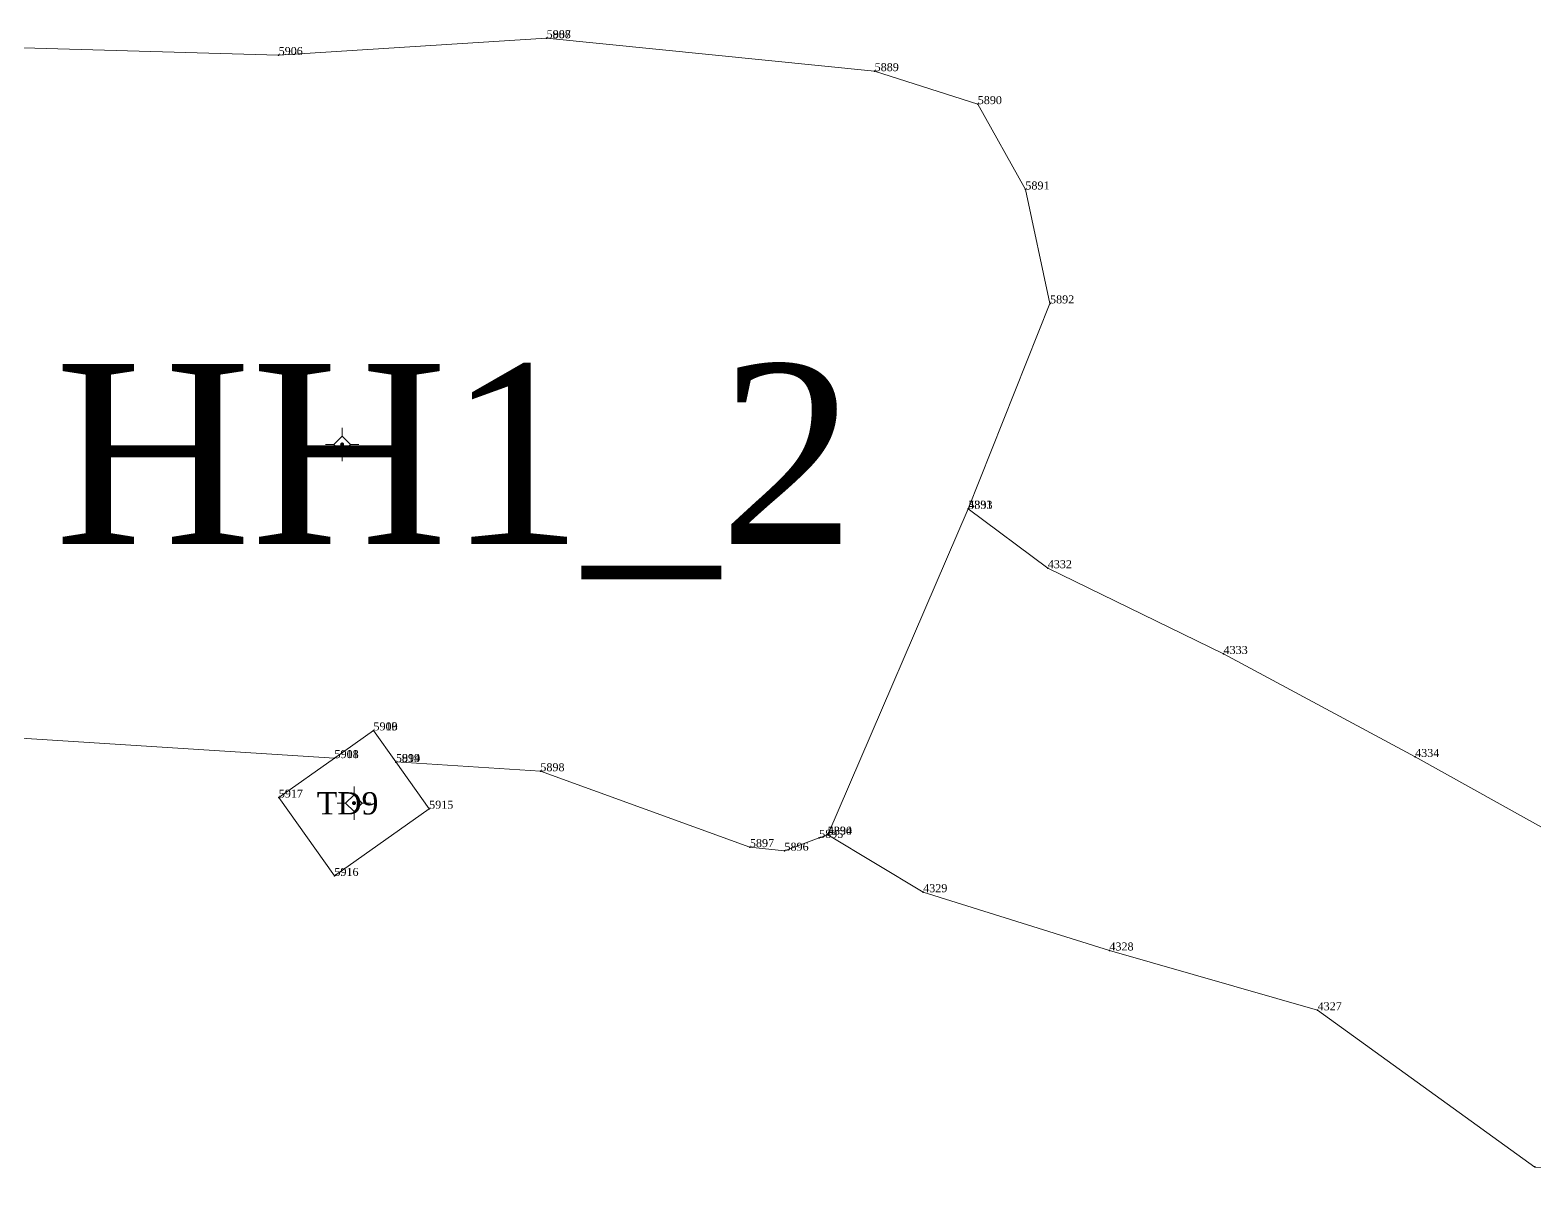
# Model space of a CAD drawing. Header units: metres. Extents: x 543554 to 549226, y 1840763 to 1844579.
# Drawn here: x 548207.9 to 548320.7, y 1841447.2 to 1841533.2 of the extents above; entities that cross this region are included whole.
import ezdxf

# ---------------------------------------------------------------- set-up
doc = ezdxf.new("R2010")
doc.units = ezdxf.units.M
doc.header["$MEASUREMENT"] = 0
for name, color, linetype, lineweight in [('Level 11', 7, 'Continuous', 0), ('Level 12', 7, 'Continuous', 0), ('Level 28', 7, 'Continuous', 0), ('Level 30', 7, 'Continuous', 0), ('Level 7', 7, 'Continuous', 0)]:
    doc.layers.add(name, color=color, linetype=linetype, lineweight=lineweight)
doc.styles.add('Style-Vntime', font='Vntime.shx')

# ---------------------------------------------------------------- blocks, each defined once
blk = doc.blocks.new('CENTRD')
at = {"layer": 'Level 11', "linetype": 'Continuous', "lineweight": 0}
h = blk.add_hatch(color=1, dxfattribs=at)
edge = h.paths.add_edge_path()
edge.add_arc((0, 0), 1.5, 0, 360)
at = {"layer": 'Level 11', "color": 1, "linetype": 'Continuous', "lineweight": 0}
for p, q in [((0, 12.5), (0, 6.2)), ((0, 6.2), (-6.3, 0)), ((6.2, 0), (0, 6.2)), ((-6.3, 0), (-12.5, 0)), ((-6.3, 0), (0, -6.3)), ((0, -6.3), (6.2, 0)), ((0, -6.3), (0, -12.5)), ((12.5, 0), (6.2, 0))]:
    blk.add_line(p, q, dxfattribs=at)
blk = doc.blocks.new('DDCT')
at = {"layer": 'Level 7', "color": 3, "linetype": 'Continuous', "lineweight": 30}
blk.add_point((0, 0), dxfattribs=at)
blk = doc.blocks.new('SHMIA_4326')
at = {"layer": 'Level 12', "color": 2, "linetype": 'Continuous', "lineweight": 0, "style": 'Style-Vntime'}
blk.add_text('4327', height=0.6, dxfattribs=at).set_placement((0, 0))
blk = doc.blocks.new('SHMIA_4327')
at = {"layer": 'Level 12', "color": 2, "linetype": 'Continuous', "lineweight": 0, "style": 'Style-Vntime'}
blk.add_text('4328', height=0.6, dxfattribs=at).set_placement((0, 0))
blk = doc.blocks.new('SHMIA_4328')
at = {"layer": 'Level 12', "color": 2, "linetype": 'Continuous', "lineweight": 0, "style": 'Style-Vntime'}
blk.add_text('4329', height=0.6, dxfattribs=at).set_placement((0, 0))
blk = doc.blocks.new('SHMIA_4329')
at = {"layer": 'Level 12', "color": 2, "linetype": 'Continuous', "lineweight": 0, "style": 'Style-Vntime'}
blk.add_text('4330', height=0.6, dxfattribs=at).set_placement((0, 0))
blk = doc.blocks.new('SHMIA_4330')
at = {"layer": 'Level 12', "color": 2, "linetype": 'Continuous', "lineweight": 0, "style": 'Style-Vntime'}
blk.add_text('4331', height=0.6, dxfattribs=at).set_placement((0, 0))
blk = doc.blocks.new('SHMIA_4331')
at = {"layer": 'Level 12', "color": 2, "linetype": 'Continuous', "lineweight": 0, "style": 'Style-Vntime'}
blk.add_text('4332', height=0.6, dxfattribs=at).set_placement((0, 0))
blk = doc.blocks.new('SHMIA_4332')
at = {"layer": 'Level 12', "color": 2, "linetype": 'Continuous', "lineweight": 0, "style": 'Style-Vntime'}
blk.add_text('4333', height=0.6, dxfattribs=at).set_placement((0, 0))
blk = doc.blocks.new('SHMIA_4333')
at = {"layer": 'Level 12', "color": 2, "linetype": 'Continuous', "lineweight": 0, "style": 'Style-Vntime'}
blk.add_text('4334', height=0.6, dxfattribs=at).set_placement((0, 0))
blk = doc.blocks.new('SHMIA_5887')
at = {"layer": 'Level 12', "color": 2, "linetype": 'Continuous', "lineweight": 0, "style": 'Style-Vntime'}
blk.add_text('5888', height=0.6, dxfattribs=at).set_placement((0, 0))
blk = doc.blocks.new('SHMIA_5888')
at = {"layer": 'Level 12', "color": 2, "linetype": 'Continuous', "lineweight": 0, "style": 'Style-Vntime'}
blk.add_text('5889', height=0.6, dxfattribs=at).set_placement((0, 0))
blk = doc.blocks.new('SHMIA_5889')
at = {"layer": 'Level 12', "color": 2, "linetype": 'Continuous', "lineweight": 0, "style": 'Style-Vntime'}
blk.add_text('5890', height=0.6, dxfattribs=at).set_placement((0, 0))
blk = doc.blocks.new('SHMIA_5890')
at = {"layer": 'Level 12', "color": 2, "linetype": 'Continuous', "lineweight": 0, "style": 'Style-Vntime'}
blk.add_text('5891', height=0.6, dxfattribs=at).set_placement((0, 0))
blk = doc.blocks.new('SHMIA_5891')
at = {"layer": 'Level 12', "color": 2, "linetype": 'Continuous', "lineweight": 0, "style": 'Style-Vntime'}
blk.add_text('5892', height=0.6, dxfattribs=at).set_placement((0, 0))
blk = doc.blocks.new('SHMIA_5892')
at = {"layer": 'Level 12', "color": 2, "linetype": 'Continuous', "lineweight": 0, "style": 'Style-Vntime'}
blk.add_text('5893', height=0.6, dxfattribs=at).set_placement((0, 0))
blk = doc.blocks.new('SHMIA_5893')
at = {"layer": 'Level 12', "color": 2, "linetype": 'Continuous', "lineweight": 0, "style": 'Style-Vntime'}
blk.add_text('5894', height=0.6, dxfattribs=at).set_placement((0, 0))
blk = doc.blocks.new('SHMIA_5894')
at = {"layer": 'Level 12', "color": 2, "linetype": 'Continuous', "lineweight": 0, "style": 'Style-Vntime'}
blk.add_text('5895', height=0.6, dxfattribs=at).set_placement((0, 0))
blk = doc.blocks.new('SHMIA_5895')
at = {"layer": 'Level 12', "color": 2, "linetype": 'Continuous', "lineweight": 0, "style": 'Style-Vntime'}
blk.add_text('5896', height=0.6, dxfattribs=at).set_placement((0, 0))
blk = doc.blocks.new('SHMIA_5896')
at = {"layer": 'Level 12', "color": 2, "linetype": 'Continuous', "lineweight": 0, "style": 'Style-Vntime'}
blk.add_text('5897', height=0.6, dxfattribs=at).set_placement((0, 0))
blk = doc.blocks.new('SHMIA_5897')
at = {"layer": 'Level 12', "color": 2, "linetype": 'Continuous', "lineweight": 0, "style": 'Style-Vntime'}
blk.add_text('5898', height=0.6, dxfattribs=at).set_placement((0, 0))
blk = doc.blocks.new('SHMIA_5898')
at = {"layer": 'Level 12', "color": 2, "linetype": 'Continuous', "lineweight": 0, "style": 'Style-Vntime'}
blk.add_text('5899', height=0.6, dxfattribs=at).set_placement((0, 0))
blk = doc.blocks.new('SHMIA_5899')
at = {"layer": 'Level 12', "color": 2, "linetype": 'Continuous', "lineweight": 0, "style": 'Style-Vntime'}
blk.add_text('5900', height=0.6, dxfattribs=at).set_placement((0, 0))
blk = doc.blocks.new('SHMIA_5900')
at = {"layer": 'Level 12', "color": 2, "linetype": 'Continuous', "lineweight": 0, "style": 'Style-Vntime'}
blk.add_text('5901', height=0.6, dxfattribs=at).set_placement((0, 0))
blk = doc.blocks.new('SHMIA_5905')
at = {"layer": 'Level 12', "color": 2, "linetype": 'Continuous', "lineweight": 0, "style": 'Style-Vntime'}
blk.add_text('5906', height=0.6, dxfattribs=at).set_placement((0, 0))
blk = doc.blocks.new('SHMIA_5906')
at = {"layer": 'Level 12', "color": 2, "linetype": 'Continuous', "lineweight": 0, "style": 'Style-Vntime'}
blk.add_text('5907', height=0.6, dxfattribs=at).set_placement((0, 0))
blk = doc.blocks.new('SHMIA_5912')
at = {"layer": 'Level 12', "color": 2, "linetype": 'Continuous', "lineweight": 0, "style": 'Style-Vntime'}
blk.add_text('5913', height=0.6, dxfattribs=at).set_placement((0, 0))
blk = doc.blocks.new('SHMIA_5913')
at = {"layer": 'Level 12', "color": 2, "linetype": 'Continuous', "lineweight": 0, "style": 'Style-Vntime'}
blk.add_text('5914', height=0.6, dxfattribs=at).set_placement((0, 0))
blk = doc.blocks.new('SHMIA_5914')
at = {"layer": 'Level 12', "color": 2, "linetype": 'Continuous', "lineweight": 0, "style": 'Style-Vntime'}
blk.add_text('5915', height=0.6, dxfattribs=at).set_placement((0, 0))
blk = doc.blocks.new('SHMIA_5915')
at = {"layer": 'Level 12', "color": 2, "linetype": 'Continuous', "lineweight": 0, "style": 'Style-Vntime'}
blk.add_text('5916', height=0.6, dxfattribs=at).set_placement((0, 0))
blk = doc.blocks.new('SHMIA_5916')
at = {"layer": 'Level 12', "color": 2, "linetype": 'Continuous', "lineweight": 0, "style": 'Style-Vntime'}
blk.add_text('5917', height=0.6, dxfattribs=at).set_placement((0, 0))
blk = doc.blocks.new('SHMIA_5917')
at = {"layer": 'Level 12', "color": 2, "linetype": 'Continuous', "lineweight": 0, "style": 'Style-Vntime'}
blk.add_text('5918', height=0.6, dxfattribs=at).set_placement((0, 0))
blk = doc.blocks.new('SHMIA_5918')
at = {"layer": 'Level 12', "color": 2, "linetype": 'Continuous', "lineweight": 0, "style": 'Style-Vntime'}
blk.add_text('5919', height=0.6, dxfattribs=at).set_placement((0, 0))

msp = doc.modelspace()

# ---------------------------------------------------------------- linework, layer by layer
at = {"layer": 'Level 30', "color": 2, "linetype": 'Continuous', "lineweight": 0}
msp.add_line((548267.7404, 1841472.8555), (548278.2734, 1841497.2968), dxfattribs=at)
at = {"layer": 'Level 30', "color": 2, "linetype": 'Continuous', "lineweight": 0, "flags": 128}
for points in [[(548230.7551, 1841478.6041), (548203.7276, 1841480.3254), (548181.1493, 1841493.7768), (548185.9724, 1841524.0993), (548197.8323, 1841532.127), (548226.5681, 1841531.3113), (548246.6636, 1841532.573), (548271.2482, 1841530.1036), (548278.9797, 1841527.6258), (548282.5544, 1841521.2258), (548284.395, 1841512.6852), (548278.2734, 1841497.2968)], [(548278.2734, 1841497.2968), (548284.2303, 1841492.8396), (548297.407, 1841486.413), (548311.7672, 1841478.6872), (548328.9061, 1841469.1627)], [(548230.7551, 1841478.6041), (548233.6784, 1841480.6792), (548235.3596, 1841478.3109)], [(548235.3596, 1841478.3109), (548237.8461, 1841474.8081), (548230.7517, 1841469.7722), (548226.5841, 1841475.6433), (548230.7551, 1841478.6041)], [(548235.3596, 1841478.3109), (548246.1948, 1841477.6209), (548261.8963, 1841471.9264), (548264.4871, 1841471.6595), (548267.0949, 1841472.6182), (548267.7404, 1841472.8555)], [(548337.7115, 1841447.2065), (548320.7441, 1841447.9478), (548304.4624, 1841459.7003), (548288.8528, 1841464.1784), (548274.8854, 1841468.5496), (548267.7404, 1841472.8555)]]:
    msp.add_lwpolyline(points, dxfattribs=at)

# ---------------------------------------------------------------- block references
at = {"layer": 'Level 11', "color": 1, "linetype": 'Continuous', "lineweight": 0, "xscale": 0.1, "yscale": 0.1, "zscale": 0.1}
for p in [(548231.33, 1841502.12), (548232.22, 1841475.23)]:
    msp.add_blockref('CENTRD', p, dxfattribs=at)
at = {"layer": 'Level 12', "color": 2, "linetype": 'Continuous', "lineweight": 0}
for name, p in [('SHMIA_5887', (548246.66, 1841532.57)), ('SHMIA_5906', (548246.66, 1841532.57)), ('SHMIA_5905', (548226.57, 1841531.31)), ('SHMIA_5888', (548271.25, 1841530.1)), ('SHMIA_5889', (548278.98, 1841527.63)), ('SHMIA_5890', (548282.55, 1841521.23)), ('SHMIA_5891', (548284.4, 1841512.69)), ('SHMIA_4330', (548278.27, 1841497.3)), ('SHMIA_5892', (548278.27, 1841497.3)), ('SHMIA_4331', (548284.23, 1841492.84)), ('SHMIA_4332', (548297.41, 1841486.41)), ('SHMIA_5899', (548233.68, 1841480.68)), ('SHMIA_5912', (548233.68, 1841480.68)), ('SHMIA_5918', (548233.68, 1841480.68)), ('SHMIA_5900', (548230.76, 1841478.6)), ('SHMIA_5917', (548230.76, 1841478.6)), ('SHMIA_5898', (548235.36, 1841478.31)), ('SHMIA_5913', (548235.36, 1841478.31)), ('SHMIA_4333', (548311.77, 1841478.69)), ('SHMIA_5897', (548246.19, 1841477.62)), ('SHMIA_5916', (548226.58, 1841475.64)), ('SHMIA_5914', (548237.85, 1841474.81)), ('SHMIA_5894', (548267.09, 1841472.62)), ('SHMIA_4329', (548267.74, 1841472.86)), ('SHMIA_5893', (548267.74, 1841472.86)), ('SHMIA_5896', (548261.9, 1841471.93)), ('SHMIA_5895', (548264.49, 1841471.66)), ('SHMIA_5915', (548230.75, 1841469.77)), ('SHMIA_4328', (548274.89, 1841468.55)), ('SHMIA_4327', (548288.85, 1841464.18)), ('SHMIA_4326', (548304.46, 1841459.7))]:
    msp.add_blockref(name, p, dxfattribs=at)
at = {"layer": 'Level 7', "color": 3, "linetype": 'Continuous', "lineweight": 30}
for p in [(548246.66, 1841532.57), (548246.66, 1841532.57), (548226.57, 1841531.31), (548271.25, 1841530.1), (548278.98, 1841527.63), (548282.55, 1841521.23), (548284.4, 1841512.69), (548278.27, 1841497.3), (548278.27, 1841497.3), (548284.23, 1841492.84), (548297.41, 1841486.41), (548233.68, 1841480.68), (548233.68, 1841480.68), (548233.68, 1841480.68), (548230.76, 1841478.6), (548230.76, 1841478.6), (548235.36, 1841478.31), (548235.36, 1841478.31), (548311.77, 1841478.69), (548246.19, 1841477.62), (548226.58, 1841475.64), (548237.85, 1841474.81), (548267.09, 1841472.62), (548267.74, 1841472.86), (548267.74, 1841472.86), (548261.9, 1841471.93), (548264.49, 1841471.66), (548230.75, 1841469.77), (548274.89, 1841468.55), (548288.85, 1841464.18), (548304.46, 1841459.7), (548320.74, 1841447.95)]:
    msp.add_blockref('DDCT', p, dxfattribs=at)

# ---------------------------------------------------------------- texts
at = {"layer": 'Level 28', "color": 1, "lineweight": 0, "style": 'Style-Vntime'}
for s, height, p in [('HH1_2', 13.49268, (548209.7962, 1841494.6561)), ('TD9', 1.66688, (548229.4362, 1841474.3839))]:
    msp.add_text(s, height=height, dxfattribs=at).set_placement(p)

doc.saveas('drawing.dxf')
